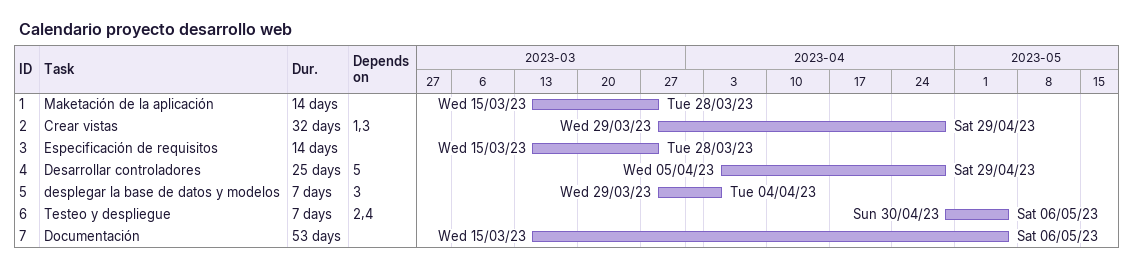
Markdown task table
Calendario proyecto desarrollo web

| ID | Task | Duration | Start | Finish | Predecessors |
|---|---|---|---|---|---|
| 1 | Maketación de la aplicación | 14d | 2023-03-15 | 2023-03-28 |  |
| 2 | Crear vistas | 32d | 2023-03-29 | 2023-04-29 | 1, 3 |
| 3 | Especificación de requisitos | 14d | 2023-03-15 | 2023-03-28 |  |
| 4 | Desarrollar controladores | 25d | 2023-04-05 | 2023-04-29 | 5 |
| 5 | desplegar la base de datos y modelos | 7d | 2023-03-29 | 2023-04-04 | 3 |
| 6 | Testeo y despliegue | 7d | 2023-04-30 | 2023-05-06 | 2, 4 |
| 7 | Documentación | 53d | 2023-03-15 | 2023-05-06 |  |
